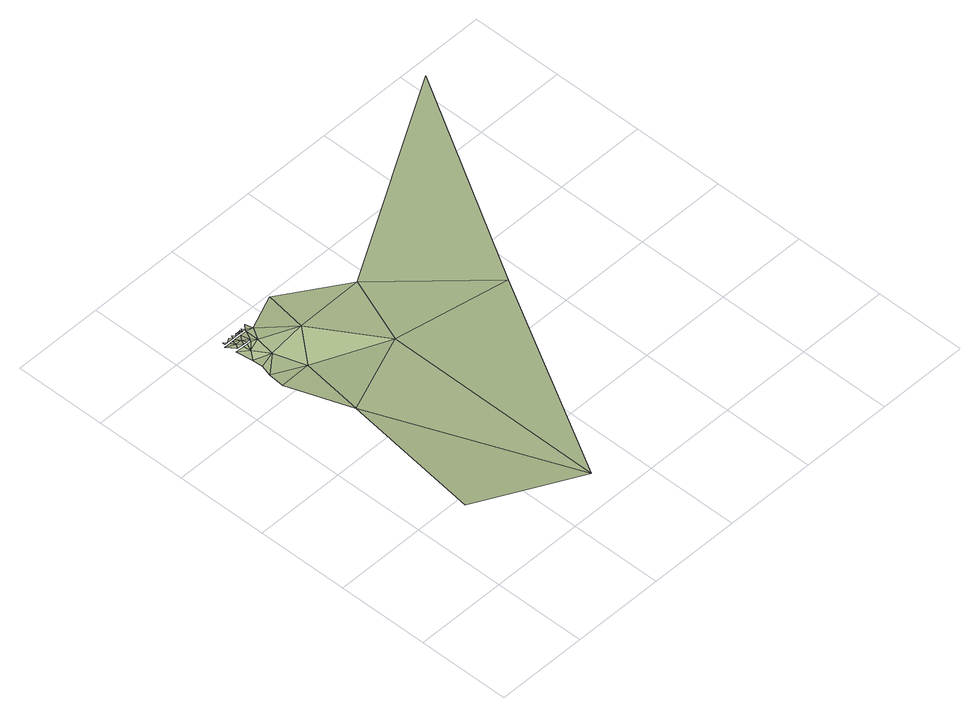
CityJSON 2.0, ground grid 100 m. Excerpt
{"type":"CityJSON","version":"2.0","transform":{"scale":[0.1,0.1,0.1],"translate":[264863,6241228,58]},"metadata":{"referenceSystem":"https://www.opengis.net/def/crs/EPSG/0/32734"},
"CityObjects":{
"terrain1":{"type":"TINRelief","geometry":[{"type":"CompositeSurface","lod":"1","boundaries":[[[0,1,2]],[[1,3,4]],[[3,5,4]],[[6,7,5]],[[8,7,6]],[[9,8,10]],[[11,12,13]],[[6,5,3]],[[14,9,10]],[[12,15,13]],[[8,6,10]],[[16,17,18]],[[11,19,12]],[[20,15,12]],[[21,14,10]],[[12,19,22]],[[22,20,12]],[[21,10,23]],[[24,16,25]],[[19,26,22]],[[20,22,27]],[[6,28,10]],[[23,10,28]],[[22,26,29]],[[30,27,22]],[[0,31,1]],[[32,33,25]],[[22,29,30]],[[29,23,28]],[[32,34,35]],[[1,31,3]],[[30,29,36]],[[28,36,29]],[[37,35,34]],[[34,38,37]],[[34,39,38]],[[39,40,38]],[[6,3,41]],[[42,36,28]],[[43,44,39]],[[6,41,28]],[[36,42,43]],[[43,42,45]],[[41,42,28]],[[31,41,3]],[[42,41,46]],[[41,31,47]],[[47,46,41]],[[31,0,48]],[[48,47,31]],[[47,48,49]]]}]}
},
"vertices":[
[1210,0,535],[334,2087,555],[6,424,735],[513,2855,429],[152,2828,463],[191,3020,434],[414,3203,416],[226,3140,429],[226,3269,416],[199,3444,424],[306,3370,415],[231,3464,427],[266,3512,420],[176,3568,409],[288,3438,427],[248,3569,408],[244,3591,408],[215,3629,394],[209,3590,409],[311,3459,428],[283,3569,406],[333,3435,428],[334,3513,420],[378,3433,429],[296,3630,393],[316,3591,406],[351,3456,429],[319,3569,405],[441,3408,430],[391,3454,430],[391,3570,404],[1312,2525,406],[356,3592,405],[336,3631,393],[396,3592,404],[379,3622,392],[462,3571,402],[409,3624,392],[425,3620,390],[436,3592,402],[438,3631,390],[842,3250,410],[528,3545,412],[476,3593,402],[460,3631,390],[528,3649,388],[962,3750,340],[1654,3319,318],[2691,2424,202],[4173,4848,3]
]}
